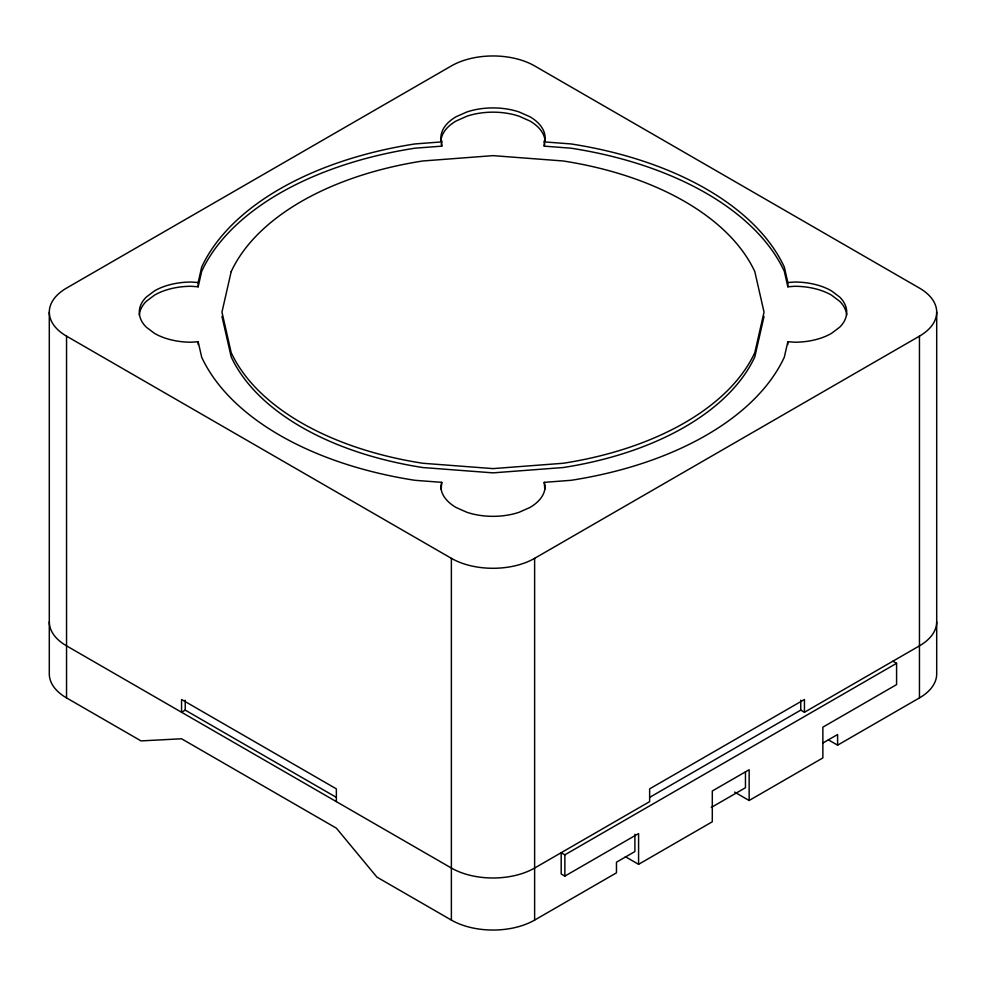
<?xml version="1.0" encoding="UTF-8"?>
<svg xmlns="http://www.w3.org/2000/svg" width="986" height="986" viewBox="0 0 986 986"><rect width="100%" height="100%" fill="white"/><g stroke="black" fill="none" stroke-linecap="round" stroke-linejoin="round"><path stroke-width="1.48" d="M198.161 286.803L198.161 282.538L201.686 267.058A301.593 174.115 0 0 1 414.946 143.944L441.765 141.898L441.765 146.15L414.946 148.196A301.593 174.115 0 0 0 201.686 271.31L198.161 286.803L191.407 286.285A52.122 30.098 0 0 0 154.555 295.097L146.273 301.334A52.122 30.098 0 0 0 139.334 315.076M198.161 282.538L191.407 282.033A52.122 30.098 0 0 0 154.555 290.845L146.273 297.082A52.122 30.098 0 0 0 146.273 327.167L154.555 333.404A52.122 30.098 0 0 0 191.407 342.216L198.161 341.711L201.686 357.191A301.593 174.115 0 0 0 414.946 480.305L441.765 482.351L440.878 486.246A52.122 30.098 0 0 0 456.148 507.519L466.933 512.301A52.122 30.098 0 0 0 519.067 512.301L529.852 507.519A52.122 30.098 0 0 0 545.122 486.246L544.235 482.351L571.054 480.305A301.593 174.115 0 0 0 784.314 357.191L787.839 341.711L794.593 342.216A52.122 30.098 0 0 0 831.444 333.404L839.727 327.167A52.122 30.098 0 0 0 839.727 297.082L831.444 290.845A52.122 30.098 0 0 0 794.593 282.033L787.839 282.538L784.314 267.058A301.593 174.115 0 0 0 571.054 143.944L544.235 141.898L544.235 146.15L571.054 148.196A301.593 174.115 0 0 1 784.314 271.31L787.839 286.803L794.593 286.285A52.122 30.098 0 0 1 831.444 295.097L839.727 301.334A52.122 30.098 0 0 1 846.666 315.076M441.173 489.204L441.765 482.351M544.235 141.898L545.122 138.003A52.122 30.098 0 0 0 529.852 116.73L519.067 111.948A52.122 30.098 0 0 0 466.933 111.948L456.148 116.73A52.122 30.098 0 0 0 440.878 138.003L441.765 141.898M544.235 146.15L544.827 143.562M764.039 316.383L754.808 356.883A271.039 156.491 0 0 1 563.154 467.537L493 472.861L422.846 467.537A271.039 156.491 0 0 1 231.192 356.883L221.961 316.383M336.078 797.218L185.245 710.13L181.56 712.262L181.56 699.493L336.362 788.862L336.362 801.63M66.543 336.152L451.378 558.335A58.864 33.98 0 0 0 534.622 558.335L919.457 336.152A58.864 33.98 0 0 0 919.457 288.097L534.622 65.914A58.864 33.98 0 0 0 451.378 65.914L66.543 288.097A58.864 33.98 0 0 0 66.543 336.152L66.543 697.903L141.023 740.905L181.56 738.773L336.362 828.154L376.899 877.096L451.378 920.086A58.864 33.98 0 0 0 534.622 920.086L616.472 872.832L616.472 862.195L634.898 851.559L634.898 834.304M649.922 797.218L800.755 710.13L804.44 712.262L919.457 645.855A58.864 33.98 0 0 0 936.7 621.821M625.383 856.698L638.583 864.328L638.583 833.552L564.867 876.11L561.182 873.978L561.182 852.705L564.867 854.837L896.582 663.319L896.582 684.604L822.866 727.163L822.866 757.926L749.15 800.484L734.632 792.103M711.251 807.472L745.465 787.715L745.465 771.902M823.137 742.877L837.607 734.521L837.607 745.157L828.376 739.833M837.607 745.157L919.457 697.903A58.864 33.98 0 0 0 936.7 673.869L936.7 312.131M638.583 864.328L712.299 821.769L712.299 790.994L749.15 769.721L749.15 800.484M892.897 661.187L896.582 663.319M544.827 489.204L544.235 482.351M441.173 143.562L441.765 146.15M919.457 336.152L919.457 697.903M804.44 712.262L804.44 699.493L649.638 788.862L649.638 801.63L534.622 868.037A58.864 33.98 0 0 1 451.378 868.037L66.543 645.855A58.864 33.98 0 0 1 49.3 621.821M800.755 700.208L800.755 710.13M787.839 282.538L787.839 286.803M787.839 341.711L787.839 344.545M564.867 854.837L564.867 876.11M534.622 558.335L534.622 920.086M451.378 558.335L451.378 920.086M198.161 341.711L198.161 344.545M185.245 700.208L185.245 710.13M49.3 312.131L49.3 673.869A58.864 33.98 0 0 0 66.543 697.903M440.927 140.961A52.122 30.098 0 0 1 456.148 120.982L466.933 116.2A52.122 30.098 0 0 1 519.067 116.2L529.852 120.982A52.122 30.098 0 0 1 545.073 140.961M231.192 271.618L221.961 312.131L231.192 352.631A271.039 156.491 0 0 0 422.846 463.272L493 468.609L563.154 463.272A271.039 156.491 0 0 0 754.808 352.631L764.039 312.131L754.808 271.618A271.039 156.491 0 0 0 563.154 160.977L493 155.64L422.846 160.977A271.039 156.491 0 0 0 231.192 271.618"/></g></svg>
